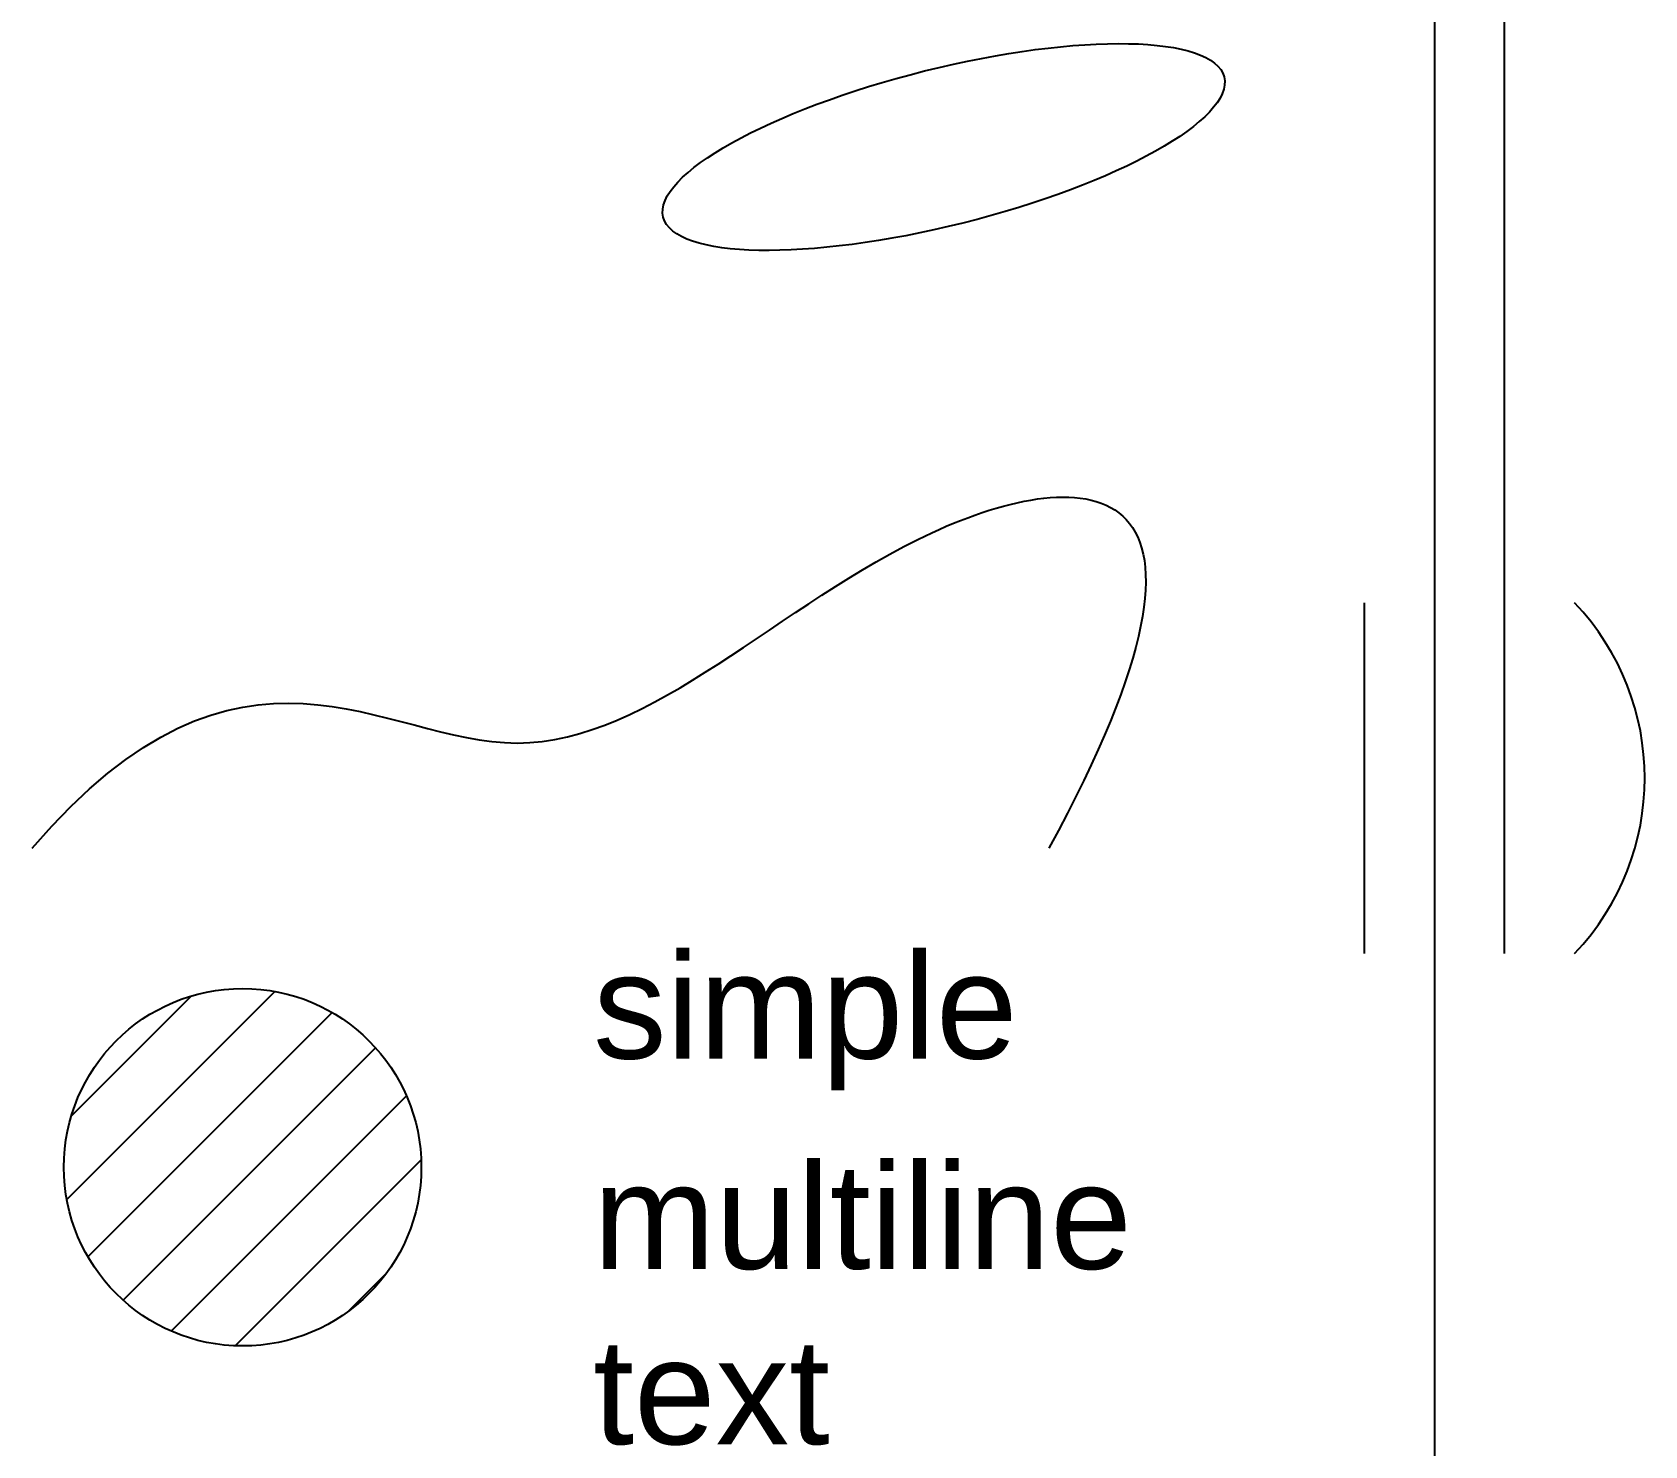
# Model space of a CAD drawing. Header units: millimetres. Extents: x 2 to 48, y -4 to 36.3.
import ezdxf
from ezdxf.enums import TextEntityAlignment as Align

# ---------------------------------------------------------------- set-up
doc = ezdxf.new("R2010")
doc.units = ezdxf.units.MM
doc.layers.get('0').update_dxf_attribs({"lineweight": 25})
doc.styles.add('textstyle11', font='')
doc.styles.add('textstyle12', font='Arial.ttf')
doc.styles.get('textstyle11').set_extended_font_data('Arial')

msp = doc.modelspace()

# ---------------------------------------------------------------- hatches: boundary and pattern name
h = msp.add_hatch()
h.set_pattern_fill('ANSI31', color=256, scale=0.5, style=0, pattern_type=0)
edge = h.paths.add_edge_path(flags=0)
edge.add_arc((8, 3.901), 5.099, 0, 360)

# ---------------------------------------------------------------- linework, layer by layer
msp.add_line((40, 20), (40, 10))
msp.add_xline((42, 20), (0, -1))
msp.add_ray((44, 10), (0, 1))
msp.add_circle((8, 3.901), 5.099)
msp.add_arc((40.75, 15), 7.25, 316.3972, 43.6028)
msp.add_ellipse((28, 33), major_axis=(8, 2), ratio=0.271163)
msp.add_open_spline([(2, 13), (8, 20), (16, 12), (27, 24), (37, 24), (31, 13)], degree=3)

# ---------------------------------------------------------------- texts
at = {"style": 'textstyle12'}
msp.add_text('simple', height=3, dxfattribs=at).set_placement((18, 10), align=Align.TOP_LEFT)
at = {"insert": (18, 4), "char_height": 3, "attachment_point": 1, "style": 'textstyle11'}
msp.add_mtext('multiline\\Ptext', dxfattribs=at)

doc.saveas('drawing.dxf')
